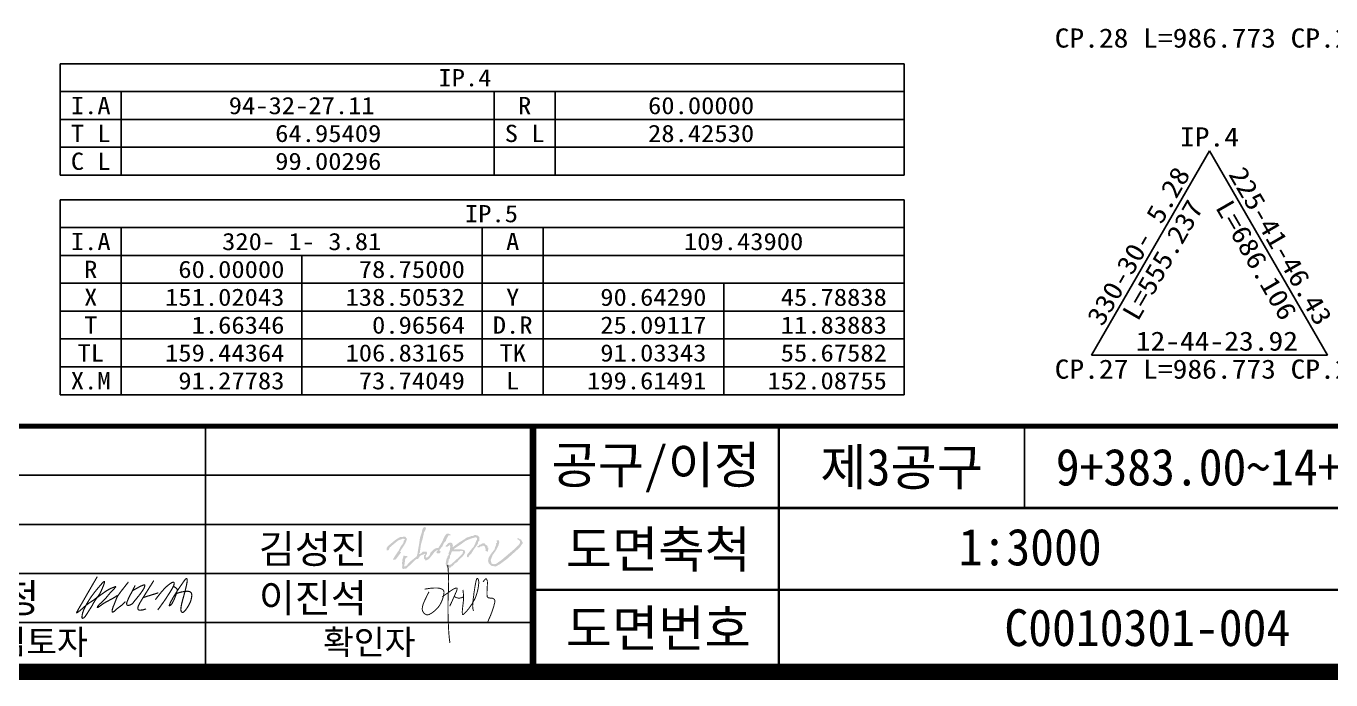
# Model space of a CAD drawing. Header units: feet. Extents: x 229381 to 233586, y 197484 to 200454.
# Drawn here: x 232027 to 232823, y 197579 to 197978 of the extents above; entities that cross this region are included whole.
import ezdxf
from ezdxf.enums import TextEntityAlignment as Align

# ---------------------------------------------------------------- set-up
doc = ezdxf.new("R2010")
doc.units = ezdxf.units.FT
doc.header["$LTSCALE"] = 10
doc.header["$MEASUREMENT"] = 0
for name, color, linetype in [('CA-TABL-LIN1', 4, 'CONTINUOUS'), ('CA-TABL-LIN2', 1, 'CONTINUOUS'), ('CA-TABL-TEX2', 3, 'CONTINUOUS'), ('CX-BORD', 3, 'CONTINUOUS'), ('CX-BORD-LIN1', 4, 'CONTINUOUS'), ('CX-BORD-LIN2', 3, 'CONTINUOUS'), ('CX-BORD-TEX2', 7, 'CONTINUOUS'), ('CX-BORD-TEX3', 6, 'CONTINUOUS')]:
    doc.layers.add(name, color=color, linetype=linetype)
doc.styles.add('RP2', font='DotumChe.ttf')
doc.styles.add('TB_TEXT', font='DotumChe.ttf')
doc.styles.add('TB_WBTXT', font='H2GTRE.TTF')
doc.styles.add('TB_WMTXT', font='DotumChe.ttf')

# ---------------------------------------------------------------- blocks, each defined once
blk = doc.blocks.new('CXBLKA1-KHCA')
at = {"layer": 'CX-BORD-TEX3'}
h = blk.add_hatch(color=256, dxfattribs=at)
h.paths.add_polyline_path([(556.14, 14.72), (556.08, 14.68), (555.96, 14.31), (555.84, 14.18), (555.88, 14.02), (555.81, 13.83), (555.72, 13.71), (555.68, 13.52), (555.62, 13.52), (555.65, 13.44), (555.74, 13.43), (555.57, 13.26), (555.69, 13.04), (555.93, 13.07), (556.44, 13.51), (557.03, 14.06), (557.39, 14.42), (557.46, 14.73), (557.25, 14.76), (557.2, 14.81), (557.13, 14.74), (557, 14.7)], flags=16)
h.paths.add_polyline_path([(561.58, 16.05), (561.56, 15.99), (561.59, 15.86), (561.63, 15.81), (561.58, 15.74), (561.46, 15.65), (561.51, 15.48), (561.36, 15.21), (561.31, 14.95), (560.89, 14.43), (560.58, 13.94), (560.51, 13.52), (560.62, 13.21), (560.91, 12.94), (561.43, 12.85), (561.94, 13.12), (562.82, 13.77), (564.36, 15.15), (564.77, 15.74), (564.65, 15.92), (564.54, 16.17), (564.36, 16.18), (564.28, 16.29), (564.06, 16.27), (564.09, 16.19), (564.23, 16.12), (564.41, 15.93), (564.41, 15.72), (564.25, 15.48), (563.61, 14.88), (562.16, 13.65), (561.47, 13.16), (561.21, 13.13), (560.94, 13.21), (560.83, 13.63), (561.07, 14.25), (561.42, 14.74), (561.76, 15.37), (561.89, 15.83), (561.84, 15.96), (561.84, 16.05)])
h.paths.add_polyline_path([(559.19, 15.25), (559.2, 15.33), (559.33, 15.35), (559.38, 15.39), (559.43, 15.5), (559.57, 15.53), (559.68, 15.55), (559.72, 15.62), (559.78, 15.67), (559.84, 15.66), (559.92, 15.69), (560.09, 15.66), (560.17, 15.57), (560.21, 15.51), (560.39, 15.42), (560.47, 15.27), (560.43, 15.22), (560.56, 15.1), (560.52, 14.88), (560.48, 14.72), (560.44, 14.64), (560.28, 14.75), (560.17, 14.8), (560.24, 14.95), (560.17, 15.11), (560.14, 15.24), (559.98, 15.39), (559.84, 15.39), (559.78, 15.32), (559.6, 15.32), (559.48, 15.19), (559.23, 15.21)])
h.paths.add_polyline_path([(555.55, 15.59), (555.48, 15.5), (555.32, 15.37), (555.35, 15.29), (555.57, 15.26), (555.63, 15.35), (555.78, 15.42), (555.83, 15.52), (555.89, 15.51), (555.85, 15.39), (555.93, 15.2), (555.86, 15.14), (555.84, 14.83), (555.67, 14.4), (555.73, 14.36), (555.67, 14.22), (555.55, 14.08), (555.59, 14.01), (555.49, 13.91), (555.41, 13.65), (555.34, 13.21), (555.4, 12.9), (555.53, 12.84), (555.62, 12.78), (555.67, 12.69), (555.91, 12.71), (556.01, 12.85), (556.17, 12.9), (556.35, 13.08), (556.41, 13.2), (556.81, 13.45), (556.83, 13.53), (557.41, 14.09), (557.61, 14.34), (557.73, 14.61), (557.62, 14.86), (557.16, 14.96), (556.52, 14.94), (556.46, 14.92), (556.38, 14.93), (556.37, 15.02), (556.47, 15.08), (556.69, 15.23), (557.34, 15.67), (557.8, 16.01), (558.47, 16.28), (558.93, 16.41), (559.07, 16.43), (559.14, 16.32), (559.18, 16.17), (559.08, 16.02), (558.92, 15.61), (558.75, 15.27), (558.45, 14.92), (558.11, 14.49), (557.92, 14.25), (557.95, 14.02), (558.08, 13.96), (558.26, 14.25), (558.47, 14.45), (558.76, 14.93), (559.11, 15.41), (559.3, 15.7), (559.26, 15.86), (559.43, 15.96), (559.43, 16.2), (559.44, 16.46), (559.24, 16.63), (558.9, 16.71), (558.68, 16.59), (558.45, 16.57), (558.22, 16.47), (557.9, 16.39), (557.66, 16.2), (556.95, 15.77), (556.55, 15.47), (556.2, 15.21), (556.16, 15.27), (556.22, 15.45), (556.13, 15.67), (556.02, 15.76), (555.72, 15.74)])
h.paths.add_polyline_path([(550.18, 14.16), (550.15, 14.14), (550.18, 14.06), (550.13, 13.96), (550.05, 13.67), (550.07, 13.48), (549.99, 13.32), (550.06, 13), (550.01, 12.75), (550.09, 12.56), (550.51, 12.58), (551.63, 13.66), (551.78, 13.77), (551.96, 13.78), (552.25, 14.19), (552.65, 14.34), (552.75, 14.43), (552.85, 14.35), (552.71, 14.24), (552.67, 13.88), (552.9, 13.58), (553.27, 13.74), (553.66, 14.22), (554, 14.66), (554.26, 14.84), (554.35, 14.87), (554.36, 14.81), (554.24, 14.7), (554.21, 14.51), (554.34, 14.46), (554.62, 14.48), (554.74, 14.69), (554.58, 14.75), (554.59, 14.91), (554.95, 15.33), (555.12, 15.73), (555.34, 15.94), (555.46, 16.27), (555.64, 16.56), (555.69, 16.68), (555.92, 16.66), (555.96, 16.73), (555.73, 16.85), (555.47, 16.86), (555.23, 16.59), (554.88, 15.83), (554.45, 15.12), (554.1, 15.08), (553.76, 14.84), (553.48, 14.52), (553.38, 14.25), (553.18, 14.01), (552.94, 13.92), (552.89, 14.05), (552.94, 14.24), (553.06, 14.41), (553.03, 14.64), (552.84, 14.68), (552.56, 14.66), (552.23, 14.38), (552.07, 14.41), (552.18, 14.55), (552.32, 15.58), (552.52, 16.22), (552.7, 17.04), (552.9, 17.39), (552.93, 17.58), (552.79, 17.68), (552.62, 17.6), (552.47, 17.32), (552.44, 17.08), (552.21, 16.4), (552.07, 15.46), (551.97, 14.93), (551.9, 14.45), (551.8, 14.09), (551.05, 13.49), (550.72, 13.16), (550.63, 12.97), (550.44, 12.97), (550.41, 12.85), (550.24, 12.87), (550.32, 13.16), (550.38, 13.7), (550.48, 13.92), (550.7, 14.01), (550.57, 14.15)])
h.paths.add_polyline_path([(548.52, 15.54), (548.26, 15.32), (548.12, 15.09), (548.12, 14.84), (548.38, 14.85), (548.5, 15.17), (549.52, 16.03), (550.1, 16.25), (550.39, 16.2), (550.21, 15.99), (550.17, 15.7), (549.91, 15.39), (549.6, 14.8), (549.07, 14.02), (548.93, 13.78), (548.93, 13.64), (549.24, 13.72), (549.66, 14.27), (549.89, 14.58), (549.77, 14.68), (549.88, 14.86), (550.42, 15.69), (550.61, 16.22), (550.4, 16.49), (549.78, 16.46), (549.2, 16.1)])
at = {"layer": 'CX-BORD-LIN1', "const_width": 2}
blk.add_lwpolyline([(796, 0), (0, 0), (0, 554), (796, 554)], close=True, dxfattribs=at)
at = {"layer": 'CX-BORD-LIN1'}
for points, const_width in [([(796, 30), (0, 30)], 0.6), ([(566, 0), (566, 30)], 0.8), ([(566, 0), (566, 30)], 0.6), ([(566, 6), (270, 6)], 0.2)]:
    blk.add_lwpolyline(points, dxfattribs=dict(at, const_width=const_width))
blk.add_lwpolyline([(526, 0), (526, 30)], dxfattribs=at)
at = {"layer": 'CX-BORD-LIN2', "const_width": 0.3}
for points in [[(596, 0), (596, 30)], [(686, 20), (566, 20)], [(796, 10), (566, 10)]]:
    blk.add_lwpolyline(points, dxfattribs=at)
at = {"layer": 'CX-BORD-LIN2'}
for points in [[(626, 20), (626, 30)], [(566, 24), (270, 24)], [(566, 18), (270, 18)], [(566, 12), (270, 12)]]:
    blk.add_lwpolyline(points, dxfattribs=at)
at = {"layer": 'CX-BORD-TEX3'}
for points, const_width in [([(555.58, 13.03), (555.64, 12.49), (555.67, 11.97), (555.69, 11.48), (555.7, 11.01), (555.69, 10.56), (555.68, 10.13), (555.66, 9.72), (555.65, 9.32), (555.63, 8.94), (555.62, 8.57), (555.62, 8.21), (555.62, 7.85), (555.62, 7.5), (555.62, 7.14), (555.63, 6.78), (555.64, 6.41), (555.65, 6.03), (555.67, 5.64), (555.69, 5.26), (555.71, 4.88), (555.74, 4.51), (555.77, 4.16), (555.81, 3.83), (555.86, 3.53)], 0.115), ([(512.8, 11.61), (512.07, 10.36), (511.51, 9.39), (511.1, 8.67), (510.8, 8.16), (510.6, 7.82), (510.48, 7.6), (510.41, 7.48), (510.37, 7.4), (510.34, 7.34), (510.31, 7.3), (510.3, 7.26), (510.29, 7.24), (510.29, 7.22), (510.29, 7.21), (510.3, 7.2), (510.31, 7.21), (510.33, 7.21), (510.35, 7.22), (510.38, 7.24), (510.42, 7.26), (510.46, 7.29), (510.51, 7.32), (510.56, 7.36), (510.62, 7.41), (510.69, 7.47), (510.76, 7.53), (510.84, 7.6), (510.93, 7.67), (511.01, 7.74), (511.09, 7.82), (511.18, 7.89), (511.25, 7.96), (511.33, 8.02), (511.4, 8.08), (511.47, 8.14), (511.54, 8.19), (511.6, 8.24), (511.66, 8.29), (511.73, 8.34), (511.79, 8.38), (511.85, 8.43), (511.92, 8.47), (511.98, 8.51), (512.05, 8.55), (512.11, 8.59), (512.17, 8.63), (512.23, 8.67), (512.28, 8.7), (512.34, 8.74), (512.39, 8.78), (512.43, 8.81), (512.48, 8.85), (512.52, 8.88), (512.57, 8.92), (512.61, 8.95), (512.65, 8.98), (512.68, 9.02), (512.72, 9.05), (512.76, 9.08), (512.79, 9.12), (512.83, 9.15), (512.86, 9.19), (512.9, 9.23), (512.93, 9.27), (512.96, 9.31), (513, 9.36), (513.03, 9.41), (513.06, 9.46), (513.1, 9.52), (513.13, 9.58), (513.16, 9.64), (513.2, 9.71), (513.23, 9.78), (513.27, 9.86), (513.31, 9.94), (513.34, 10.02), (513.38, 10.09), (513.41, 10.17), (513.44, 10.25), (513.47, 10.32), (513.5, 10.38), (513.52, 10.45), (513.55, 10.5), (513.57, 10.56), (513.59, 10.62), (513.61, 10.67), (513.62, 10.72), (513.64, 10.78), (513.66, 10.83), (513.67, 10.88), (513.69, 10.93), (513.69, 10.98), (513.69, 11.01), (513.68, 11.03), (513.66, 11.03), (513.63, 11.02), (513.58, 10.98), (513.52, 10.93), (513.45, 10.85), (513.36, 10.77), (513.27, 10.66), (513.17, 10.55), (513.06, 10.42), (512.95, 10.29), (512.83, 10.15), (512.71, 10), (512.58, 9.84), (512.46, 9.69), (512.34, 9.53), (512.22, 9.37), (512.1, 9.21), (511.99, 9.05), (511.89, 8.89), (511.79, 8.74), (511.7, 8.6), (511.61, 8.45), (511.53, 8.31), (511.46, 8.18), (511.39, 8.05), (511.33, 7.93), (511.27, 7.81), (511.22, 7.7), (511.17, 7.6), (511.13, 7.5), (511.09, 7.4), (511.06, 7.32), (511.03, 7.24), (511.01, 7.16), (510.99, 7.09), (510.98, 7.02), (510.96, 6.96), (510.96, 6.9), (510.95, 6.85), (510.95, 6.8), (510.94, 6.76), (510.94, 6.72), (510.94, 6.68), (510.94, 6.65), (510.94, 6.62), (510.94, 6.59), (510.95, 6.57), (510.96, 6.55), (510.97, 6.54), (510.99, 6.53), (511.01, 6.53), (511.03, 6.53), (511.06, 6.54), (511.1, 6.55), (511.13, 6.57), (511.16, 6.59), (511.2, 6.62), (511.24, 6.65), (511.27, 6.68), (511.31, 6.72), (511.34, 6.77), (511.37, 6.82), (511.41, 6.87), (511.44, 6.92), (511.48, 6.98), (511.52, 7.04), (511.56, 7.1), (511.6, 7.17), (511.64, 7.23), (511.68, 7.3), (511.73, 7.37), (511.77, 7.44), (511.82, 7.51), (511.86, 7.58), (511.9, 7.65), (511.95, 7.71), (511.99, 7.78), (512.04, 7.86), (512.08, 7.93), (512.13, 8.01), (512.18, 8.09), (512.22, 8.18), (512.28, 8.28), (512.33, 8.38), (512.4, 8.49), (512.47, 8.61), (512.56, 8.75), (512.67, 8.9), (512.79, 9.06), (512.94, 9.24)], 0.143), ([(519.7, 11.13), (519.13, 10.23), (518.69, 9.53), (518.36, 9), (518.13, 8.62), (517.98, 8.36), (517.89, 8.19), (517.84, 8.08), (517.81, 8.01), (517.79, 7.95), (517.77, 7.89), (517.76, 7.84), (517.75, 7.79), (517.75, 7.75), (517.75, 7.71), (517.76, 7.68), (517.77, 7.65), (517.78, 7.62), (517.8, 7.6), (517.82, 7.58), (517.85, 7.56), (517.87, 7.55), (517.9, 7.54), (517.92, 7.53), (517.95, 7.52), (517.98, 7.52), (518.01, 7.51), (518.04, 7.51), (518.08, 7.52), (518.11, 7.52), (518.16, 7.53), (518.2, 7.53), (518.26, 7.54), (518.32, 7.55), (518.39, 7.56), (518.46, 7.58), (518.53, 7.6), (518.59, 7.62), (518.65, 7.64), (518.7, 7.66), (518.74, 7.69)], 0.143), ([(522.09, 10.43), (522.12, 10.41), (522.17, 10.39), (522.23, 10.36), (522.28, 10.32), (522.34, 10.28), (522.4, 10.24), (522.45, 10.19), (522.49, 10.15), (522.53, 10.1), (522.55, 10.05), (522.56, 9.99), (522.56, 9.94), (522.55, 9.87), (522.53, 9.8), (522.51, 9.72), (522.48, 9.63), (522.45, 9.53), (522.41, 9.42), (522.37, 9.3), (522.32, 9.18), (522.28, 9.06), (522.23, 8.94), (522.18, 8.83), (522.14, 8.73), (522.09, 8.63), (522.05, 8.55), (522.01, 8.47), (521.97, 8.41), (521.94, 8.35), (521.9, 8.3), (521.87, 8.25), (521.83, 8.21), (521.8, 8.18), (521.77, 8.14), (521.74, 8.12), (521.71, 8.1), (521.68, 8.08), (521.66, 8.07), (521.64, 8.06), (521.62, 8.06), (521.61, 8.06), (521.6, 8.07), (521.6, 8.08), (521.6, 8.11), (521.61, 8.14), (521.62, 8.18), (521.64, 8.23), (521.66, 8.29), (521.69, 8.36), (521.73, 8.45), (521.78, 8.55), (521.84, 8.67), (521.91, 8.79), (521.99, 8.94), (522.08, 9.1), (522.19, 9.27), (522.31, 9.46), (522.44, 9.67), (522.57, 9.88), (522.71, 10.09), (522.85, 10.29), (522.98, 10.49), (523.11, 10.67), (523.22, 10.83), (523.31, 10.97), (523.4, 11.08), (523.47, 11.17), (523.52, 11.25), (523.57, 11.3), (523.61, 11.34), (523.65, 11.36), (523.67, 11.38), (523.7, 11.38), (523.72, 11.37), (523.74, 11.36), (523.75, 11.34), (523.77, 11.31), (523.77, 11.27), (523.78, 11.22), (523.78, 11.17), (523.78, 11.11), (523.77, 11.04), (523.77, 10.97), (523.75, 10.89), (523.74, 10.8), (523.72, 10.71), (523.7, 10.61), (523.68, 10.5), (523.65, 10.39), (523.62, 10.27), (523.59, 10.14), (523.56, 10.01), (523.52, 9.87), (523.49, 9.73), (523.45, 9.59), (523.41, 9.44), (523.37, 9.3), (523.33, 9.15), (523.29, 9.01), (523.25, 8.87), (523.21, 8.73), (523.18, 8.6), (523.15, 8.48), (523.12, 8.37), (523.1, 8.27), (523.08, 8.18), (523.06, 8.09), (523.05, 8.02), (523.04, 7.96), (523.03, 7.89), (523.03, 7.84), (523.02, 7.79), (523.02, 7.74), (523.01, 7.69), (523.01, 7.64), (523.01, 7.6), (523.01, 7.55), (523.02, 7.51), (523.02, 7.47), (523.03, 7.43), (523.05, 7.39), (523.06, 7.35), (523.08, 7.32), (523.11, 7.29), (523.14, 7.27), (523.17, 7.25), (523.2, 7.24), (523.24, 7.25), (523.28, 7.26), (523.33, 7.29), (523.37, 7.32), (523.42, 7.36), (523.48, 7.42), (523.53, 7.48), (523.59, 7.55), (523.65, 7.63), (523.71, 7.72), (523.78, 7.81), (523.84, 7.91), (523.9, 8.01), (523.97, 8.12), (524.02, 8.23), (524.08, 8.34), (524.13, 8.46), (524.18, 8.57), (524.22, 8.69), (524.25, 8.8), (524.28, 8.91), (524.3, 9.01), (524.32, 9.11), (524.33, 9.21), (524.34, 9.29), (524.34, 9.37), (524.33, 9.44), (524.32, 9.51), (524.3, 9.56), (524.28, 9.61), (524.25, 9.66), (524.21, 9.7), (524.16, 9.73), (524.11, 9.76), (524.05, 9.79), (523.98, 9.8), (523.9, 9.82), (523.81, 9.83), (523.71, 9.83), (523.6, 9.82), (523.48, 9.81), (523.35, 9.79), (523.22, 9.76), (523.08, 9.74), (522.94, 9.7), (522.8, 9.67), (522.68, 9.63), (522.56, 9.59), (522.47, 9.56)], 0.143), ([(557.44, 10), (557.48, 9.72), (557.5, 9.47), (557.52, 9.24), (557.52, 9.05), (557.52, 8.87), (557.51, 8.72), (557.49, 8.58), (557.48, 8.44), (557.46, 8.32), (557.45, 8.2), (557.43, 8.08), (557.42, 7.98), (557.41, 7.87), (557.4, 7.77), (557.39, 7.68), (557.38, 7.58), (557.37, 7.5), (557.37, 7.41), (557.36, 7.33), (557.36, 7.26), (557.37, 7.19), (557.37, 7.14), (557.37, 7.08), (557.38, 7.04), (557.39, 7.01), (557.4, 6.99), (557.41, 6.98), (557.43, 6.97), (557.45, 6.97), (557.47, 6.99), (557.5, 7.01), (557.53, 7.03), (557.57, 7.07), (557.62, 7.11), (557.67, 7.15), (557.72, 7.21), (557.78, 7.27), (557.85, 7.34), (557.91, 7.41), (557.98, 7.5), (558.06, 7.59), (558.13, 7.68), (558.21, 7.78), (558.28, 7.89), (558.36, 8), (558.44, 8.12), (558.52, 8.23), (558.59, 8.35), (558.66, 8.47), (558.73, 8.59), (558.8, 8.72), (558.87, 8.85), (558.93, 8.98), (558.99, 9.12), (559.05, 9.27), (559.1, 9.43), (559.15, 9.6), (559.2, 9.77), (559.24, 9.94), (559.28, 10.12), (559.31, 10.29), (559.34, 10.46), (559.35, 10.61), (559.37, 10.76), (559.37, 10.88), (559.37, 10.99), (559.36, 11.09), (559.34, 11.17), (559.32, 11.24), (559.3, 11.29), (559.28, 11.34), (559.25, 11.37), (559.23, 11.39), (559.2, 11.4), (559.18, 11.39), (559.15, 11.37), (559.13, 11.33), (559.1, 11.26), (559.07, 11.18), (559.04, 11.06), (559.01, 10.92), (558.98, 10.75), (558.94, 10.55), (558.9, 10.34), (558.87, 10.11), (558.83, 9.86), (558.79, 9.6), (558.76, 9.33), (558.72, 9.05), (558.68, 8.78), (558.66, 8.5), (558.64, 8.24), (558.63, 7.99), (558.65, 7.77), (558.68, 7.58), (558.73, 7.42)], 0.115), ([(559.9, 10.97), (560, 11.11), (560.08, 11.22), (560.15, 11.29), (560.2, 11.33), (560.24, 11.35), (560.27, 11.35), (560.29, 11.34), (560.32, 11.32), (560.34, 11.29), (560.36, 11.26), (560.37, 11.22), (560.39, 11.18), (560.4, 11.13), (560.42, 11.07), (560.42, 11), (560.43, 10.92), (560.43, 10.83), (560.43, 10.73), (560.42, 10.62), (560.42, 10.51), (560.41, 10.39), (560.4, 10.27), (560.4, 10.16), (560.39, 10.05), (560.39, 9.94), (560.38, 9.84), (560.38, 9.75), (560.38, 9.67), (560.38, 9.59), (560.38, 9.51), (560.38, 9.45), (560.38, 9.39), (560.39, 9.34), (560.39, 9.29), (560.39, 9.25), (560.4, 9.22), (560.41, 9.19), (560.41, 9.17), (560.43, 9.14), (560.44, 9.12), (560.45, 9.1), (560.47, 9.08), (560.49, 9.07), (560.51, 9.05), (560.54, 9.04), (560.56, 9.03), (560.6, 9.02), (560.63, 9.01), (560.66, 9.01), (560.7, 9.01), (560.74, 9), (560.78, 9), (560.82, 9), (560.87, 9), (560.91, 8.99), (560.96, 8.99), (561, 8.98), (561.05, 8.97), (561.09, 8.95), (561.13, 8.93), (561.17, 8.91), (561.21, 8.89), (561.24, 8.87), (561.27, 8.84), (561.29, 8.81), (561.31, 8.78), (561.32, 8.74), (561.33, 8.69), (561.34, 8.64), (561.34, 8.59), (561.33, 8.52), (561.32, 8.44), (561.3, 8.35), (561.27, 8.25), (561.25, 8.15), (561.22, 8.03), (561.18, 7.92), (561.15, 7.8), (561.11, 7.68), (561.07, 7.56), (561.03, 7.45), (560.99, 7.33), (560.95, 7.22), (560.91, 7.12), (560.87, 7.01), (560.83, 6.91), (560.79, 6.82), (560.75, 6.72), (560.71, 6.63), (560.67, 6.55), (560.63, 6.46), (560.59, 6.38), (560.56, 6.29), (560.52, 6.2), (560.48, 6.11), (560.44, 6.02)], 0.115), ([(512.79, 9.06), (513.17, 9.35), (513.48, 9.57), (513.72, 9.74), (513.91, 9.87), (514.06, 9.96), (514.17, 10.03), (514.25, 10.07), (514.33, 10.11), (514.4, 10.14), (514.47, 10.18), (514.54, 10.21), (514.61, 10.24), (514.67, 10.27), (514.73, 10.29), (514.79, 10.31), (514.84, 10.34), (514.89, 10.35), (514.93, 10.37), (514.97, 10.38), (515, 10.38), (515.02, 10.38), (515.04, 10.38), (515.05, 10.36), (515.04, 10.35), (515.02, 10.32), (515, 10.29), (514.96, 10.25), (514.92, 10.2), (514.88, 10.16), (514.83, 10.11), (514.78, 10.06), (514.73, 10.01), (514.68, 9.96), (514.63, 9.9), (514.58, 9.85), (514.53, 9.8), (514.47, 9.74), (514.42, 9.68), (514.36, 9.61), (514.3, 9.54), (514.24, 9.47), (514.17, 9.38), (514.1, 9.3), (514.03, 9.21), (513.96, 9.13), (513.89, 9.04), (513.82, 8.96), (513.75, 8.89), (513.69, 8.81), (513.62, 8.75), (513.56, 8.69), (513.5, 8.63), (513.45, 8.58), (513.39, 8.53), (513.34, 8.48), (513.28, 8.43), (513.23, 8.38), (513.18, 8.34), (513.13, 8.29), (513.08, 8.25), (513.04, 8.2), (513, 8.16), (512.96, 8.12), (512.93, 8.08), (512.9, 8.05), (512.87, 8.01), (512.85, 7.98), (512.84, 7.96), (512.82, 7.93), (512.82, 7.91), (512.81, 7.89), (512.81, 7.88), (512.82, 7.87), (512.83, 7.86), (512.84, 7.86), (512.86, 7.86), (512.89, 7.87), (512.92, 7.88), (512.95, 7.9), (512.99, 7.92), (513.03, 7.95), (513.08, 7.99), (513.13, 8.02), (513.18, 8.07), (513.24, 8.11), (513.3, 8.16), (513.37, 8.2), (513.43, 8.25), (513.5, 8.29), (513.57, 8.34), (513.64, 8.38), (513.71, 8.42), (513.78, 8.47), (513.86, 8.51), (513.93, 8.55), (514, 8.59), (514.07, 8.62), (514.14, 8.66), (514.21, 8.7), (514.27, 8.73), (514.34, 8.77), (514.4, 8.8), (514.47, 8.84), (514.53, 8.87), (514.59, 8.91), (514.66, 8.94), (514.73, 8.98), (514.81, 9.03), (514.9, 9.08), (515, 9.15), (515.13, 9.23), (515.28, 9.33)], 0.143), ([(516.6, 10.96), (516.23, 10.49), (515.94, 10.12), (515.71, 9.83), (515.55, 9.61), (515.43, 9.44), (515.34, 9.32), (515.28, 9.22), (515.24, 9.14), (515.2, 9.07), (515.17, 9), (515.14, 8.93), (515.11, 8.87), (515.09, 8.8), (515.06, 8.74), (515.04, 8.68), (515.02, 8.62), (514.99, 8.56), (514.97, 8.49), (514.95, 8.43), (514.92, 8.37), (514.9, 8.31), (514.88, 8.26), (514.86, 8.2), (514.83, 8.15), (514.81, 8.1), (514.79, 8.05), (514.77, 8.01), (514.76, 7.97), (514.74, 7.93), (514.72, 7.89), (514.71, 7.85), (514.7, 7.82), (514.69, 7.79), (514.68, 7.76), (514.67, 7.73), (514.66, 7.7), (514.65, 7.67), (514.64, 7.64), (514.64, 7.61), (514.63, 7.58), (514.63, 7.55), (514.62, 7.53), (514.62, 7.5), (514.62, 7.47), (514.61, 7.45), (514.61, 7.42), (514.61, 7.4), (514.61, 7.38), (514.62, 7.36), (514.62, 7.35), (514.63, 7.33), (514.63, 7.32), (514.64, 7.31), (514.65, 7.3), (514.67, 7.3), (514.68, 7.3), (514.7, 7.3), (514.72, 7.3), (514.75, 7.31), (514.77, 7.32), (514.8, 7.33), (514.82, 7.35), (514.85, 7.36), (514.88, 7.38), (514.91, 7.4), (514.94, 7.42), (514.97, 7.45), (514.99, 7.47), (515.02, 7.5), (515.05, 7.53), (515.08, 7.56), (515.11, 7.59), (515.14, 7.62), (515.17, 7.65), (515.2, 7.68), (515.24, 7.71), (515.27, 7.74), (515.31, 7.77), (515.35, 7.81), (515.39, 7.84), (515.44, 7.87), (515.49, 7.91), (515.54, 7.94), (515.59, 7.98), (515.64, 8.02), (515.7, 8.06), (515.75, 8.1), (515.81, 8.15), (515.86, 8.19), (515.91, 8.24), (515.97, 8.3), (516.02, 8.35), (516.07, 8.4), (516.13, 8.46), (516.18, 8.51), (516.23, 8.57)], 0.143), ([(517.42, 10.54), (517.32, 10.32), (517.22, 10.13), (517.14, 9.96), (517.06, 9.82), (516.99, 9.69), (516.93, 9.57), (516.87, 9.47), (516.82, 9.38), (516.77, 9.29), (516.73, 9.2), (516.69, 9.12), (516.65, 9.04), (516.62, 8.97), (516.59, 8.91), (516.56, 8.84), (516.54, 8.79), (516.52, 8.73), (516.5, 8.69), (516.48, 8.64), (516.46, 8.6), (516.45, 8.56), (516.43, 8.52), (516.42, 8.49), (516.41, 8.45), (516.4, 8.42), (516.39, 8.38), (516.38, 8.34), (516.38, 8.3), (516.39, 8.25), (516.41, 8.2), (516.44, 8.15), (516.49, 8.09)], 0.143), ([(517.14, 9.92), (517.37, 10.05), (517.58, 10.17), (517.76, 10.27), (517.91, 10.35), (518.04, 10.42), (518.15, 10.47), (518.25, 10.51), (518.33, 10.54), (518.39, 10.57), (518.44, 10.59), (518.49, 10.6), (518.52, 10.61), (518.55, 10.6), (518.57, 10.6), (518.58, 10.58), (518.59, 10.57), (518.6, 10.54), (518.6, 10.51), (518.6, 10.48), (518.59, 10.44), (518.58, 10.4), (518.57, 10.36), (518.55, 10.31), (518.53, 10.26), (518.51, 10.21), (518.48, 10.15), (518.45, 10.1), (518.41, 10.04), (518.37, 9.98), (518.33, 9.92), (518.29, 9.86), (518.25, 9.8), (518.2, 9.73), (518.16, 9.67), (518.11, 9.6), (518.06, 9.54), (518.02, 9.47), (517.97, 9.41), (517.92, 9.35), (517.87, 9.28), (517.83, 9.22), (517.78, 9.16), (517.73, 9.11), (517.69, 9.05), (517.64, 9), (517.6, 8.95), (517.56, 8.9), (517.53, 8.85), (517.49, 8.81), (517.46, 8.77), (517.42, 8.73), (517.39, 8.7), (517.36, 8.66), (517.34, 8.63), (517.31, 8.6), (517.29, 8.57), (517.26, 8.54), (517.24, 8.5), (517.22, 8.47), (517.19, 8.44), (517.17, 8.42), (517.15, 8.39), (517.13, 8.36), (517.11, 8.34), (517.09, 8.32), (517.07, 8.3), (517.05, 8.29), (517.03, 8.27), (517.01, 8.26), (516.99, 8.25), (516.97, 8.24), (516.95, 8.22), (516.92, 8.21), (516.89, 8.2), (516.87, 8.19), (516.84, 8.17), (516.81, 8.16), (516.78, 8.15), (516.75, 8.14), (516.72, 8.13), (516.69, 8.12), (516.66, 8.11), (516.63, 8.1), (516.61, 8.1), (516.58, 8.09), (516.55, 8.09), (516.52, 8.09), (516.49, 8.09)], 0.143), ([(518.37, 9.05), (520.26, 9.64)], 0.143), ([(519.89, 8.8), (520.24, 9.25), (520.53, 9.62), (520.78, 9.91), (520.99, 10.14), (521.16, 10.31), (521.3, 10.44), (521.42, 10.54), (521.52, 10.62), (521.61, 10.69), (521.69, 10.75), (521.76, 10.79), (521.82, 10.83), (521.87, 10.87), (521.92, 10.89), (521.96, 10.91), (522, 10.92), (522.04, 10.93), (522.07, 10.93), (522.1, 10.93), (522.12, 10.92), (522.14, 10.9), (522.16, 10.88), (522.17, 10.86), (522.18, 10.82), (522.19, 10.78), (522.19, 10.73), (522.17, 10.66), (522.15, 10.58), (522.1, 10.46), (522.03, 10.32), (521.94, 10.15), (521.81, 9.93), (521.66, 9.68), (521.47, 9.39), (521.27, 9.08), (521.05, 8.75), (520.83, 8.43), (520.6, 8.12), (520.39, 7.82), (520.18, 7.55)], 0.143), ([(552.76, 10.09), (553.17, 10.15), (553.52, 10.2), (553.8, 10.22), (554.04, 10.23), (554.24, 10.23), (554.4, 10.22), (554.54, 10.2), (554.65, 10.17), (554.75, 10.14), (554.83, 10.11), (554.9, 10.08), (554.96, 10.04), (555.01, 10), (555.05, 9.95), (555.08, 9.9), (555.11, 9.84), (555.12, 9.78), (555.13, 9.7), (555.13, 9.62), (555.12, 9.54), (555.1, 9.44), (555.08, 9.34), (555.06, 9.24), (555.03, 9.12), (554.99, 8.99), (554.95, 8.86), (554.9, 8.73), (554.84, 8.59), (554.78, 8.45), (554.71, 8.31), (554.63, 8.17), (554.54, 8.04), (554.44, 7.9), (554.34, 7.78), (554.23, 7.66), (554.11, 7.55), (554, 7.44), (553.88, 7.35), (553.77, 7.26), (553.67, 7.19), (553.58, 7.13), (553.49, 7.08), (553.41, 7.04), (553.34, 7), (553.27, 6.98), (553.21, 6.96), (553.16, 6.96), (553.1, 6.95), (553.05, 6.96), (553.01, 6.96), (552.96, 6.97), (552.92, 6.99), (552.88, 7.01), (552.84, 7.03), (552.8, 7.06), (552.76, 7.09), (552.73, 7.12), (552.69, 7.16), (552.65, 7.2), (552.61, 7.25), (552.58, 7.29), (552.55, 7.35), (552.53, 7.4), (552.5, 7.46), (552.49, 7.53), (552.48, 7.6), (552.47, 7.67), (552.48, 7.75), (552.49, 7.84), (552.5, 7.94), (552.53, 8.05), (552.56, 8.17), (552.61, 8.3), (552.66, 8.44), (552.73, 8.6), (552.81, 8.78), (552.91, 8.98), (553.02, 9.21), (553.15, 9.47), (553.3, 9.76)], 0.115), ([(554.92, 9.15), (555.34, 9.45), (555.67, 9.68), (555.92, 9.86), (556.11, 9.98), (556.24, 10.07), (556.34, 10.12), (556.41, 10.15), (556.46, 10.17), (556.5, 10.19), (556.54, 10.21), (556.58, 10.22), (556.61, 10.22), (556.63, 10.23), (556.66, 10.23), (556.68, 10.22), (556.7, 10.22), (556.71, 10.21), (556.72, 10.19), (556.73, 10.17), (556.73, 10.14), (556.73, 10.1), (556.72, 10.06), (556.71, 10), (556.69, 9.94), (556.66, 9.86), (556.63, 9.77), (556.59, 9.68), (556.54, 9.57), (556.49, 9.46), (556.44, 9.34), (556.39, 9.22), (556.33, 9.09), (556.27, 8.96), (556.21, 8.83), (556.15, 8.7), (556.09, 8.56), (556.03, 8.42), (555.96, 8.28), (555.89, 8.14), (555.83, 8)], 0.115), ([(556.39, 9.22), (556.49, 9.13), (556.61, 9.06), (556.74, 9.02), (556.9, 8.99), (557.06, 9), (557.23, 9.03), (557.4, 9.09), (557.56, 9.2)], 0.115)]:
    blk.add_lwpolyline(points, dxfattribs=dict(at, const_width=const_width))
at = {"layer": 'CX-BORD-LIN1', "style": 'TB_TEXT'}
for tag, height, p in [('TR_RDAT4', 3.5, (317.5, 27)), ('TR_DGN4', 3.5, (459.12, 27)), ('TR_CHK4', 3.5, (499.12, 27)), ('TR_APP4', 3.5, (539.12, 27)), ('TR_RNUM4', 3, (285.11, 26.64)), ('TR_RDAT3', 3.5, (317.5, 21)), ('TR_DGN3', 3.5, (459.12, 21)), ('TR_CHK3', 3.5, (499.12, 21)), ('TR_APP3', 3.5, (539.12, 21)), ('TR_RNUM3', 3, (285.11, 20.64)), ('TR_RNUM2', 3, (285.11, 14.64)), ('TR_RDAT2', 3.5, (317.5, 15)), ('TR_DGN2', 3.5, (459.12, 15)), ('TR_CHK2', 3.5, (499.12, 15)), ('TR_APP2', 3.5, (539.12, 15)), ('TR_RNUM1', 3, (285.11, 8.64)), ('TR_RDAT1', 3.5, (317.5, 9)), ('TR_DGN1', 3.5, (459.12, 9)), ('TR_CHK1', 3.5, (499.12, 9)), ('TR_APP1', 3.5, (539.12, 9))]:
    blk.add_attdef(tag, text='', height=height, dxfattribs=at).set_placement(p, align=Align.MIDDLE_CENTER)
for tag, p in [('TR_RCON4', (342.3, 27)), ('TR_RCON3', (342.3, 21)), ('TR_RCON2', (342.3, 15)), ('TR_RCON1', (342.3, 9))]:
    blk.add_attdef(tag, text='', height=3.5, dxfattribs=at).set_placement(p, align=Align.MIDDLE_LEFT)
at = {"layer": 'CX-BORD-LIN2', "style": 'TB_TEXT'}
blk.add_attdef('TD_VERSION', text='', height=3, rotation=90, dxfattribs=at).set_placement((800.5, 48.01), align=Align.MIDDLE_CENTER)
at = {"layer": 'CX-BORD-TEX2', "style": 'TB_WMTXT'}
for tag, height, p in [('TB_CNAME', 5, (15.34, 531.83)), ('TB_CSCOP', 4, (16.63, 523.83))]:
    blk.add_attdef(tag, text='', height=height, dxfattribs=at).set_placement(p, align=Align.BOTTOM_LEFT)
at = {"layer": 'CX-BORD-TEX2', "style": 'TB_WBTXT'}
for tag, height, p in [('TB_MTITIL', 10, (398, 533.33)), ('TB_STITL', 7, (398, 518.33))]:
    blk.add_attdef(tag, text='', height=height, dxfattribs=at).set_placement(p, align=Align.MIDDLE_CENTER)
at = {"layer": 'CX-BORD-TEX3', "style": 'TB_TEXT'}
for s, height, p in [('공구/이정', 4.5, (581, 25)), ('도면축척', 4.5, (581.29, 15)), ('도면번호', 4.5, (581.29, 5.39)), ('검토자', 3, (506, 3.66)), ('확인자', 3, (546, 3.66))]:
    blk.add_text(s, height=height, dxfattribs=at).set_placement(p, align=Align.MIDDLE)
for tag, height, p in [('TD_DCOMP', 4.5, (217.5, 25)), ('TD_CSECT', 4.5, (611, 25)), ('TD_CDIST', 4.5, (656, 25)), ('TD_DNAME_TOP', 4.5, (755, 25)), ('TD_DNAME_MAIN', 4.5, (755, 19.01)), ('TD_HSCAL', 4.5, (626.7, 15.24)), ('TD_VSCAL', 4.5, (655.78, 15.24)), ('TD_CCOMP', 4.5, (217.5, 15)), ('TD_DNAME_BOT', 3, (755, 13.65)), ('TD_CNAME', 5, (65, 5.75)), ('TD_FIELD', 4.5, (182.5, 5.53)), ('TD_CSTEP', 4.5, (253.24, 5.53)), ('TD_DWGCODE', 4.5, (641, 5.39)), ('TD_DWGNO', 4.5, (755, 5.39))]:
    blk.add_attdef(tag, text='', height=height, dxfattribs=at).set_placement(p, align=Align.MIDDLE_CENTER)

msp = doc.modelspace()

# ---------------------------------------------------------------- linework, layer by layer
at = {"layer": 'CA-TABL-LIN1', "linetype": 'Continuous'}
for p, q in [((232047.4, 197955.31), (232562.56, 197955.31)), ((232047.4, 197887.27), (232047.4, 197955.31)), ((232562.56, 197955.31), (232562.56, 197887.27)), ((232562.56, 197887.27), (232047.4, 197887.27)), ((232047.4, 197887.27), (232562.56, 197887.27)), ((232047.4, 197872.29), (232562.56, 197872.29)), ((232047.4, 197753.22), (232047.4, 197872.29)), ((232562.56, 197872.29), (232562.56, 197753.22)), ((232562.56, 197753.22), (232047.4, 197753.22)), ((232047.4, 197753.22), (232562.56, 197753.22))]:
    msp.add_line(p, q, dxfattribs=at)
at = {"layer": 'CA-TABL-LIN2', "linetype": 'Continuous'}
for p, q in [((232047.4, 197938.3), (232562.56, 197938.3)), ((232084.66, 197938.3), (232084.66, 197887.27)), ((232312.27, 197938.3), (232312.27, 197887.27)), ((232349.53, 197938.3), (232349.53, 197887.27)), ((232047.4, 197921.29), (232562.56, 197921.29)), ((232047.4, 197904.28), (232562.56, 197904.28)), ((232748.97, 197902.1), (232676.97, 197777.39)), ((232748.97, 197902.1), (232820.97, 197777.39)), ((232047.4, 197855.28), (232562.56, 197855.28)), ((232084.66, 197855.28), (232084.66, 197753.22)), ((232304.98, 197855.28), (232304.98, 197753.22)), ((232342.24, 197855.28), (232342.24, 197753.22)), ((232047.4, 197838.27), (232562.56, 197838.27)), ((232194.82, 197838.27), (232194.82, 197753.22)), ((232047.4, 197821.26), (232562.56, 197821.26)), ((232452.4, 197821.26), (232452.4, 197753.22)), ((232047.4, 197804.25), (232562.56, 197804.25)), ((232047.4, 197787.24), (232562.56, 197787.24)), ((232676.97, 197777.39), (232820.97, 197777.39)), ((232047.4, 197770.23), (232562.56, 197770.23))]:
    msp.add_line(p, q, dxfattribs=at)

# ---------------------------------------------------------------- block references
at = {"layer": 'CX-BORD'}
ref = msp.add_blockref('CXBLKA1-KHCA', (229506.02, 197584.02), dxfattribs=dict(at, xscale=5, yscale=4.999999999996866))
ref.add_attrib('TD_CSECT', '제3공구', dxfattribs={"layer": 'CX-BORD-TEX3', "height": 22.5, "style": 'TB_TEXT', "oblique": 360}).set_placement((232561.02, 197709.02), align=Align.MIDDLE_CENTER)
ref.add_attrib('TD_CDIST', '9+383.00~14+223.00', dxfattribs={"layer": 'CX-BORD-TEX3', "height": 22.5, "style": 'TB_TEXT', "oblique": 360}).set_placement((232786.02, 197709.02), align=Align.MIDDLE_CENTER)
ref.add_attrib('TD_HSCAL', '1:3000', dxfattribs={"layer": 'CX-BORD-TEX3', "height": 22.5, "style": 'TB_TEXT', "oblique": 360}).set_placement((232639.51, 197660.19), align=Align.MIDDLE_CENTER)
ref.add_attrib('TR_CHK1', '변만정', dxfattribs={"layer": 'CX-BORD-LIN1', "height": 17.5, "style": 'TB_TEXT', "oblique": 360}).set_placement((232001.61, 197629.02), align=Align.MIDDLE_CENTER)
ref.add_attrib('TR_APP1', '이진석', dxfattribs={"layer": 'CX-BORD-LIN1', "height": 17.5, "style": 'TB_TEXT', "oblique": 360}).set_placement((232201.61, 197629.02), align=Align.MIDDLE_CENTER)
ref.add_attrib('TR_APP2', '김성진', dxfattribs={"layer": 'CX-BORD-LIN1', "height": 17.5, "style": 'TB_TEXT', "oblique": 360}).set_placement((232201.61, 197659.02), align=Align.MIDDLE_CENTER)
ref.add_attrib('TD_DWGCODE', 'C0010301-004', dxfattribs={"layer": 'CX-BORD-TEX3', "height": 22.5, "style": 'TB_TEXT', "oblique": 360}).set_placement((232711.02, 197610.95), align=Align.MIDDLE_CENTER)

# ---------------------------------------------------------------- texts
at = {"layer": 'CA-TABL-TEX2', "style": 'RP2', "width": 1.128305}
for s, height, p, p2 in [('CP.28', 11.7, (232654.47, 197965.18), (232699.47, 197965.18)), ('L=986.773', 11.7, (232708.47, 197965.18), (232789.47, 197965.18)), ('CP.27', 11.7, (232798.47, 197965.18), (232843.47, 197965.18)), ('IP.4', 10.53, (232278.25, 197941.54), (232310.65, 197941.54)), ('I.A', 10.53, (232053.88, 197924.53), (232078.18, 197924.53)), ('94-32-27.11', 10.53, (232150.27, 197924.53), (232239.37, 197924.53)), ('94-32-27.11', 10.53, (232150.27, 197924.53), (232239.37, 197924.53)), ('R', 10.53, (232326.85, 197924.53), (232334.95, 197924.53)), ('    60.00000', 10.53, (232373.83, 197924.53), (232471.03, 197924.53)), ('T L', 10.53, (232053.88, 197907.52), (232078.18, 197907.52)), ('    64.95409', 10.53, (232146.22, 197907.52), (232243.42, 197907.52)), ('S L', 10.53, (232318.75, 197907.52), (232343.05, 197907.52)), ('    28.42530', 10.53, (232373.83, 197907.52), (232471.03, 197907.52)), ('IP.4', 11.7, (232730.97, 197904.8), (232766.97, 197904.8)), ('C L', 10.53, (232053.88, 197890.51), (232078.18, 197890.51)), ('    99.00296', 10.53, (232146.22, 197890.51), (232243.42, 197890.51)), ('IP.5', 10.53, (232294.45, 197858.52), (232326.85, 197858.52)), ('I.A', 10.53, (232053.88, 197841.51), (232078.18, 197841.51)), ('320- 1- 3.81', 10.53, (232146.22, 197841.51), (232243.42, 197841.51)), ('320- 1- 3.81', 10.53, (232146.22, 197841.51), (232243.42, 197841.51)), ('   109.43900', 10.53, (232403.8, 197841.51), (232501, 197841.51)), ('R', 10.53, (232061.98, 197824.5), (232070.08, 197824.5)), ('    60.00000', 10.53, (232087.09, 197824.5), (232184.29, 197824.5)), ('    78.75000', 10.53, (232197.25, 197824.5), (232294.45, 197824.5)), ('X', 10.53, (232061.98, 197807.49), (232070.08, 197807.49)), ('   151.02043', 10.53, (232087.09, 197807.49), (232184.29, 197807.49)), ('   138.50532', 10.53, (232197.25, 197807.49), (232294.45, 197807.49)), ('Y', 10.53, (232319.56, 197807.49), (232327.66, 197807.49)), ('    90.64290', 10.53, (232344.67, 197807.49), (232441.87, 197807.49)), ('    45.78838', 10.53, (232454.83, 197807.49), (232552.03, 197807.49)), ('T', 10.53, (232061.98, 197790.48), (232070.08, 197790.48)), ('     1.66346', 10.53, (232087.09, 197790.48), (232184.29, 197790.48)), ('     0.96564', 10.53, (232197.25, 197790.48), (232294.45, 197790.48)), ('D.R', 10.53, (232311.46, 197790.48), (232335.76, 197790.48)), ('    25.09117', 10.53, (232344.67, 197790.48), (232441.87, 197790.48)), ('    11.83883', 10.53, (232454.83, 197790.48), (232552.03, 197790.48)), (' 12-44-23.92', 11.7, (232694.97, 197780.09), (232802.97, 197780.09)), ('TL', 10.53, (232057.93, 197773.47), (232074.13, 197773.47)), ('   159.44364', 10.53, (232087.09, 197773.47), (232184.29, 197773.47)), ('   106.83165', 10.53, (232197.25, 197773.47), (232294.45, 197773.47)), ('TK', 10.53, (232315.51, 197773.47), (232331.71, 197773.47)), ('    91.03343', 10.53, (232344.67, 197773.47), (232441.87, 197773.47)), ('    55.67582', 10.53, (232454.83, 197773.47), (232552.03, 197773.47)), ('CP.27', 11.7, (232654.47, 197762.99), (232699.47, 197762.99)), ('L=986.773', 11.7, (232708.47, 197762.99), (232789.47, 197762.99)), ('CP.28', 11.7, (232798.47, 197762.99), (232843.47, 197762.99)), ('X.M', 10.53, (232053.88, 197756.46), (232078.18, 197756.46)), ('    91.27783', 10.53, (232087.09, 197756.46), (232184.29, 197756.46)), ('    73.74049', 10.53, (232197.25, 197756.46), (232294.45, 197756.46)), ('L', 10.53, (232319.56, 197756.46), (232327.66, 197756.46)), ('   199.61491', 10.53, (232344.67, 197756.46), (232441.87, 197756.46)), ('   152.08755', 10.53, (232454.83, 197756.46), (232552.03, 197756.46))]:
    msp.add_text(s, height=height, dxfattribs=at).set_placement(p, p2, align=Align.FIT)
for s, height, rotation, p, p2 in [('330-30- 5.28', 11.7, 60, (232683.63, 197794.33), (232737.63, 197887.86)), ('225-41-46.43', 11.7, 300, (232760.3, 197887.86), (232814.3, 197794.33)), ('L=555.237', 11.7, 60, (232705.19, 197797.47), (232745.69, 197867.62)), ('L=686.106', 11.7, 300, (232752.24, 197867.62), (232792.74, 197797.47)), ('A', 10.53, 360, (232319.56, 197841.51), (232327.66, 197841.51))]:
    msp.add_text(s, height=height, rotation=rotation, dxfattribs=at).set_placement(p, p2, align=Align.FIT)

doc.saveas('drawing.dxf')
